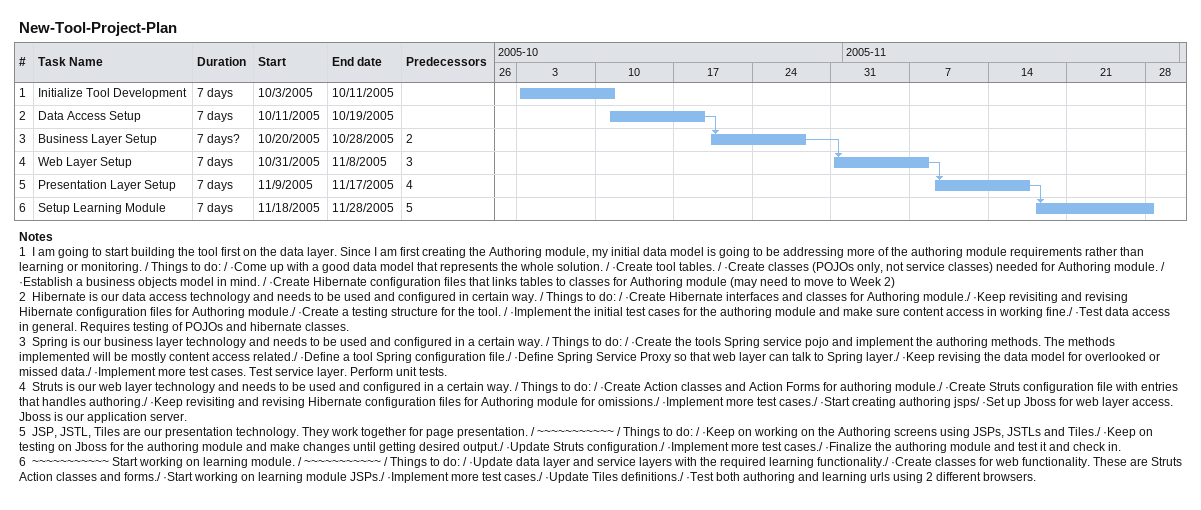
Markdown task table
New-Tool-Project-Plan

| ID | Task | Duration | Start | Finish | Predecessors |
|---|---|---|---|---|---|
| 1 | Initialize Tool Development | 7d | 2005-10-03 | 2005-10-11 |  |
| 2 | Data Access Setup | 7d | 2005-10-11 | 2005-10-19 |  |
| 3 | Business Layer Setup | 7d? | 2005-10-20 | 2005-10-28 | 2 |
| 4 | Web Layer Setup | 7d | 2005-10-31 | 2005-11-08 | 3 |
| 5 | Presentation Layer Setup | 7d | 2005-11-09 | 2005-11-17 | 4 |
| 6 | Setup Learning Module | 7d | 2005-11-18 | 2005-11-28 | 5 |

Notes
- 1: I am going to start building the tool first on the data layer. Since I am first creating the Authoring module, my initial data model is going to be addressing more of the authoring module requirements rather than learning or monitoring. / Things to do: / ·Come up with a good data model that represents the whole solution. / ·Create tool tables. / ·Create classes (POJOs only, not service classes) needed for Authoring module. / ·Establish a business objects model in mind. / ·Create Hibernate configuration files that links tables to classes for Authoring module (may need to move to Week 2)
- 2: Hibernate is our data access technology and needs to be used and configured in certain way. / Things to do: / ·Create Hibernate interfaces and classes for Authoring module./ ·Keep revisiting and revising Hibernate configuration files for Authoring module./ ·Create a testing structure for the tool. / ·Implement the initial test cases for the authoring module and make sure content access in working fine./ ·Test data access in general. Requires testing of POJOs and hibernate classes.
- 3: Spring is our business layer technology and needs to be used and configured in a certain way. / Things to do: / ·Create the tools Spring service pojo and implement the authoring methods. The methods implemented will be mostly content access related./ ·Define a tool Spring configuration file./ ·Define Spring Service Proxy so that web layer can talk to Spring layer./ ·Keep revising the data model for overlooked or missed data./ ·Implement more test cases. Test service layer. Perform unit tests.
- 4: Struts is our web layer technology and needs to be used and configured in a certain way. / Things to do: / ·Create Action classes and Action Forms for authoring module./ ·Create Struts configuration file with entries that handles authoring./ ·Keep revisiting and revising Hibernate configuration files for Authoring module for omissions./ ·Implement more test cases./ ·Start creating authoring jsps/ ·Set up Jboss for web layer access. Jboss is our application server.
- 5: JSP, JSTL, Tiles are our presentation technology. They work together for page presentation. / ~~~~~~~~~~~ / Things to do: / ·Keep on working on the Authoring screens using JSPs, JSTLs and Tiles./ ·Keep on testing on Jboss for the authoring module and make changes until getting desired output./ ·Update Struts configuration./ ·Implement more test cases./ ·Finalize the authoring module and test it and check in.
- 6: ~~~~~~~~~~~ Start working on learning module. / ~~~~~~~~~~~ / Things to do: / ·Update data layer and service layers with the required learning functionality./ ·Create classes for web functionality. These are Struts Action classes and forms./ ·Start working on learning module JSPs./ ·Implement more test cases./ ·Update Tiles definitions./ ·Test both authoring and learning urls using 2 different browsers.
